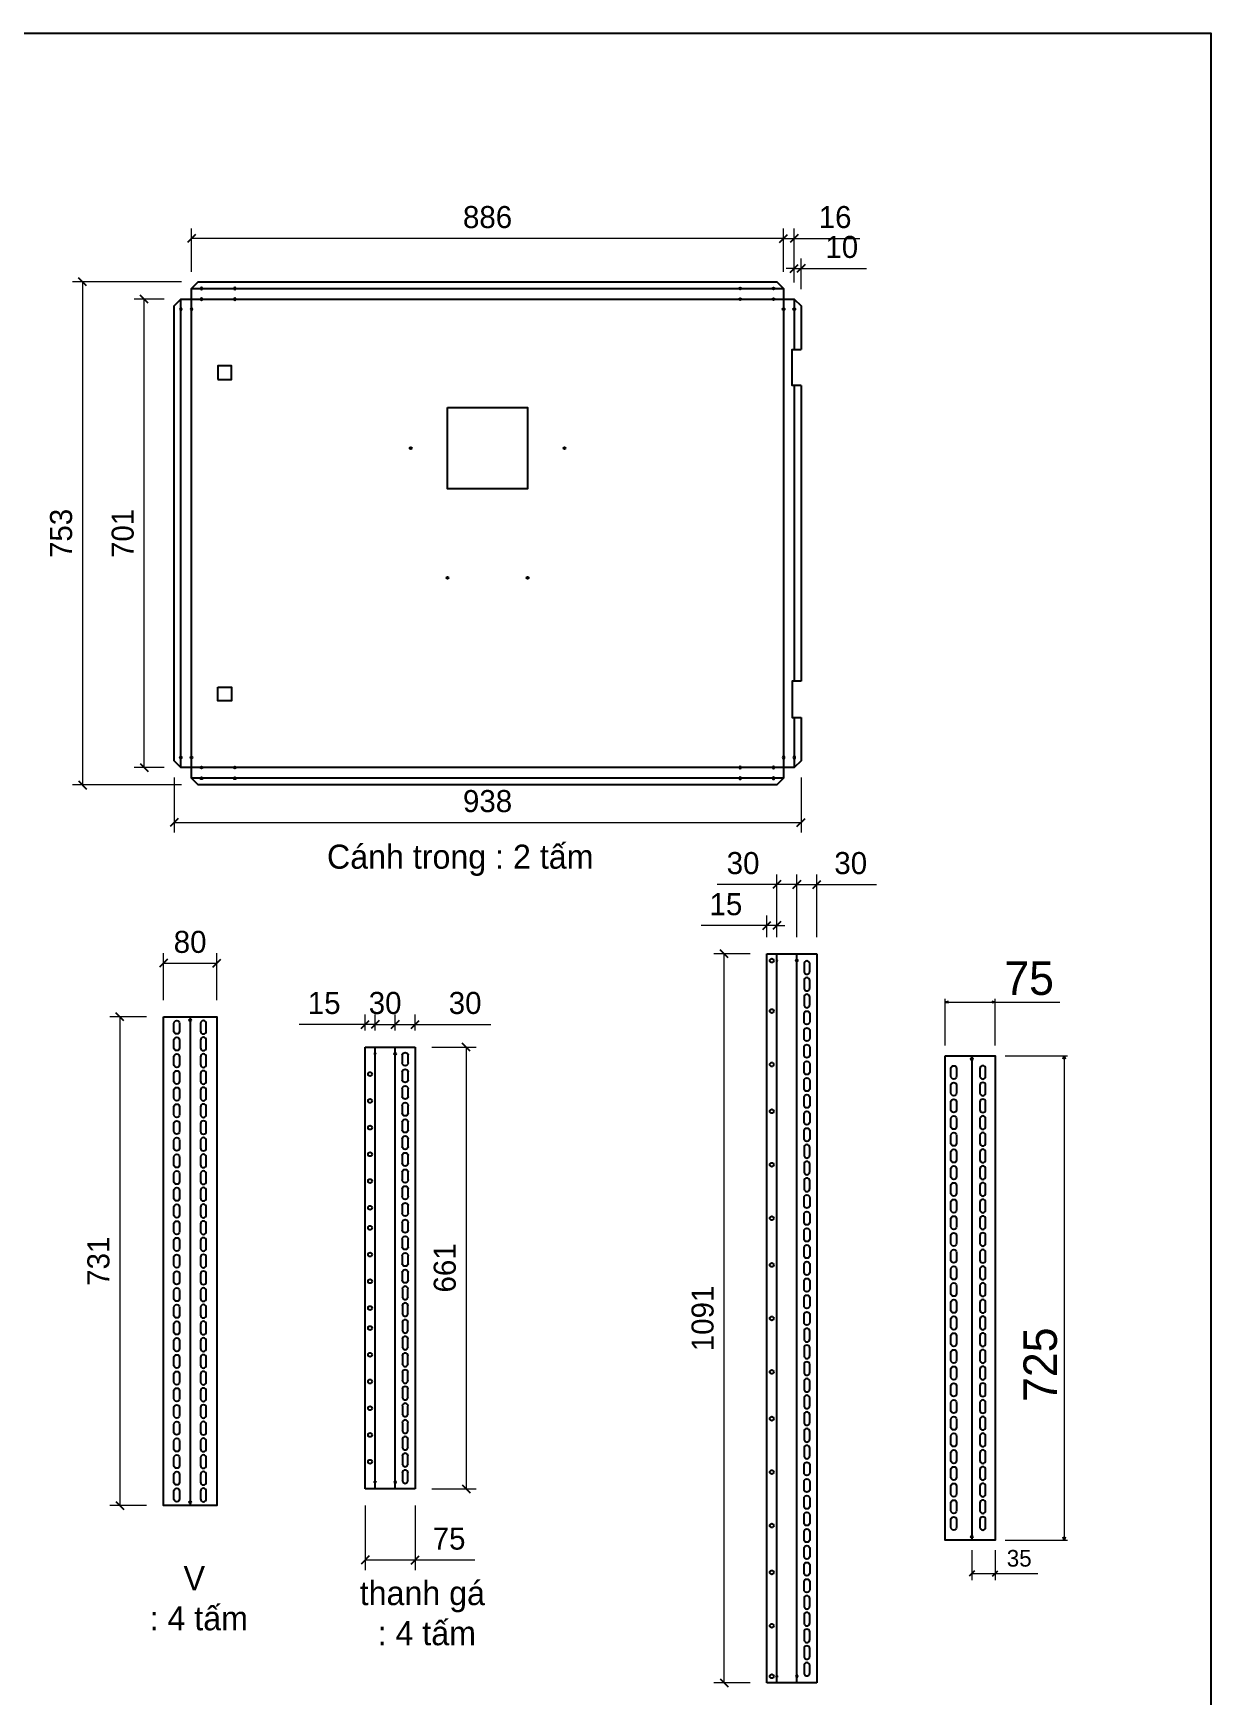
# Model space of a CAD drawing. Header units: millimetres. Extents: x 0 to 6415, y 0 to 4536.
# Drawn here: x 4653 to 6415, y 2048 to 4536 of the extents above; entities that cross this region are included whole.
import ezdxf
from ezdxf.enums import TextEntityAlignment as Align

# ---------------------------------------------------------------- set-up
doc = ezdxf.new("R2010")
doc.units = ezdxf.units.MM
doc.layers.add('CNC', color=7, linetype='Continuous')
doc.layers.add('DIM', color=253, linetype='Continuous')
doc.styles.add('Tahoma (Input Text)', font='tahoma.ttf')
doc.dimstyles.new('CNC', dxfattribs={"dimtxt": 50, "dimasz": 5, "dimexe": 5, "dimexo": 15, "dimgap": 10, "dimtad": 1, "dimdec": 0, "dimtxsty": 'Standard', "dimblk": 'OPEN30', "dimcen": 10, "dimclrd": 5, "dimclre": 5, "dimclrt": 3, "dimazin": 3, "dimtfac": 1, "dimtdec": 0, "dimtmove": 0, "dimatfit": 3, "dimldrblk": 'ARCHTICK', "dimlwd": 9, "dimlwe": 9})
doc.dimstyles.new('Dim-25', dxfattribs={"dimtxt": 25, "dimasz": 8, "dimexe": 10, "dimexo": 15, "dimgap": 10, "dimtad": 1, "dimdec": 0, "dimtxsty": 'Standard', "dimblk": 'OBLIQUE', "dimcen": 10, "dimclrd": 5, "dimclre": 5, "dimclrt": 3, "dimazin": 3, "dimtfac": 1, "dimtdec": 0, "dimtmove": 0, "dimatfit": 3, "dimldrblk": 'OBLIQUE', "dimlwd": 9, "dimlwe": 9})
doc.dimstyles.new('Dim-33', dxfattribs={"dimtxt": 33, "dimasz": 12, "dimexe": 15, "dimexo": 25, "dimgap": 15, "dimtad": 1, "dimdec": 0, "dimtxsty": 'Standard', "dimblk": 'OBLIQUE', "dimcen": 10, "dimclrd": 5, "dimclre": 5, "dimclrt": 3, "dimazin": 3, "dimtfac": 1, "dimtdec": 0, "dimtmove": 0, "dimatfit": 3, "dimldrblk": 'OPEN30', "dimlwd": 9, "dimlwe": 9})

# ---------------------------------------------------------------- blocks, each defined once
blk = doc.blocks.new('f3daunguoc')
at = {"layer": 'CNC', "color": 2, "lineweight": -3}
blk.add_circle((0, 0), 1.5, dxfattribs=at)
blk = doc.blocks.new('*D36')
at = {"color": 0, "linetype": 'ByBlock', "lineweight": -2}
for p, q in [((5786.1, 4178.1), (5798.1, 4190.1)), ((5808.1, 4190.1), (5796.1, 4178.1))]:
    blk.add_line(p, q, dxfattribs=at)
at = {"layer": 'Defpoints', "color": 0, "transparency": 16777216}
for p in [(5802.1, 4184.1), (5792.1, 4138), (5802.1, 4128)]:
    blk.add_point(p, dxfattribs=at)
at = {"layer": 'DIM', "color": 5, "lineweight": 9, "transparency": 16777216}
for p, q in [((5792.1, 4184.1), (5780.1, 4184.1)), ((5792.1, 4163), (5792.1, 4199.1)), ((5792.1, 4184.1), (5802.1, 4184.1)), ((5802.1, 4153), (5802.1, 4199.1)), ((5802.1, 4184.1), (5900.1, 4184.1))]:
    blk.add_line(p, q, dxfattribs=at)
at = {"layer": 'DIM', "color": 3, "transparency": 16777216, "insert": (5863.1, 4216), "char_height": 33, "attachment_point": 5}
blk.add_mtext('10', dxfattribs=at)
blk = doc.blocks.new('_Oblique')
at = {"color": 0, "linetype": 'ByBlock', "lineweight": -2}
blk.add_line((-0.5, -0.5), (0.5, 0.5), dxfattribs=at)
blk = doc.blocks.new('_Open30')
at = {"color": 0, "linetype": 'ByBlock', "lineweight": -2}
for p, q in [((-1, 0.27), (0, 0)), ((0, 0), (-1, -0.27)), ((0, 0), (-1, 0))]:
    blk.add_line(p, q, dxfattribs=at)
blk = doc.blocks.new('*D37')
at = {"color": 0, "linetype": 'ByBlock', "lineweight": -2}
for p, q in [((5770.1, 4222.9), (5782.1, 4234.9)), ((5798.1, 4234.9), (5786.1, 4222.9))]:
    blk.add_line(p, q, dxfattribs=at)
at = {"layer": 'Defpoints', "color": 0, "transparency": 16777216}
for p in [(5792.1, 4228.9), (5776.1, 4154), (5792.1, 4138)]:
    blk.add_point(p, dxfattribs=at)
at = {"layer": 'DIM', "color": 5, "lineweight": 9, "transparency": 16777216}
for p, q in [((5776.1, 4179), (5776.1, 4243.9)), ((5792.1, 4163), (5792.1, 4243.9)), ((5776.1, 4228.9), (5764.1, 4228.9)), ((5776.1, 4228.9), (5792.1, 4228.9)), ((5792.1, 4228.9), (5890.2, 4228.9))]:
    blk.add_line(p, q, dxfattribs=at)
at = {"layer": 'DIM', "color": 3, "transparency": 16777216, "insert": (5853.1, 4260.7), "char_height": 33, "attachment_point": 5}
blk.add_mtext('16', dxfattribs=at)
blk = doc.blocks.new('*D38')
at = {"color": 0, "linetype": 'ByBlock', "lineweight": -2}
for p, q in [((4896.1, 4234.9), (4884.1, 4222.9)), ((5770.1, 4222.9), (5782.1, 4234.9))]:
    blk.add_line(p, q, dxfattribs=at)
at = {"layer": 'Defpoints', "color": 0, "transparency": 16777216}
for p in [(4890.1, 4228.9), (4890.1, 4154), (5776.1, 4154)]:
    blk.add_point(p, dxfattribs=at)
at = {"layer": 'DIM', "color": 5, "lineweight": 9, "transparency": 16777216}
for p, q in [((4890.1, 4179), (4890.1, 4243.9)), ((5776.1, 4179), (5776.1, 4243.9)), ((5776.1, 4228.9), (4890.1, 4228.9))]:
    blk.add_line(p, q, dxfattribs=at)
at = {"layer": 'DIM', "color": 3, "transparency": 16777216, "insert": (5333.1, 4260.7), "char_height": 33, "attachment_point": 5}
blk.add_mtext('886', dxfattribs=at)
blk = doc.blocks.new('*D39')
at = {"color": 0, "linetype": 'ByBlock', "lineweight": -2}
for p, q in [((4733, 4158), (4721, 4170)), ((4721, 3417), (4733, 3405))]:
    blk.add_line(p, q, dxfattribs=at)
at = {"layer": 'Defpoints', "color": 0, "transparency": 16777216}
for p in [(4900.1, 4164), (4727, 3411), (4900.1, 3411)]:
    blk.add_point(p, dxfattribs=at)
at = {"layer": 'DIM', "color": 5, "lineweight": 9, "transparency": 16777216}
for p, q in [((4875.1, 4164), (4712, 4164)), ((4727, 4164), (4727, 3411)), ((4875.1, 3411), (4712, 3411))]:
    blk.add_line(p, q, dxfattribs=at)
at = {"layer": 'DIM', "color": 3, "transparency": 16777216, "insert": (4695.1, 3787.5), "char_height": 33, "attachment_point": 5, "rotation": 90}
blk.add_mtext('753', dxfattribs=at)
blk = doc.blocks.new('*D40')
at = {"color": 0, "linetype": 'ByBlock', "lineweight": -2}
for p, q in [((4825.1, 4132), (4813.1, 4144)), ((4813.1, 3443), (4825.1, 3431))]:
    blk.add_line(p, q, dxfattribs=at)
at = {"layer": 'Defpoints', "color": 0, "transparency": 16777216}
for p in [(4819.1, 4138), (4874.1, 4138), (4874.1, 3437)]:
    blk.add_point(p, dxfattribs=at)
at = {"layer": 'DIM', "color": 5, "lineweight": 9, "transparency": 16777216}
for p, q in [((4849.1, 4138), (4804.1, 4138)), ((4819.1, 3437), (4819.1, 4138)), ((4849.1, 3437), (4804.1, 3437))]:
    blk.add_line(p, q, dxfattribs=at)
at = {"layer": 'DIM', "color": 3, "transparency": 16777216, "insert": (4787.3, 3787.5), "char_height": 33, "attachment_point": 5, "rotation": 90}
blk.add_mtext('701', dxfattribs=at)
blk = doc.blocks.new('*D41')
at = {"color": 0, "linetype": 'ByBlock', "lineweight": -2}
for p, q in [((4870.1, 3360.8), (4858.1, 3348.8)), ((5796.1, 3348.8), (5808.1, 3360.8))]:
    blk.add_line(p, q, dxfattribs=at)
at = {"layer": 'Defpoints', "color": 0, "transparency": 16777216}
for p in [(4864.1, 3447), (5802.1, 3447), (5802.1, 3354.8)]:
    blk.add_point(p, dxfattribs=at)
at = {"layer": 'DIM', "color": 5, "lineweight": 9, "transparency": 16777216}
for p, q in [((4864.1, 3422), (4864.1, 3339.8)), ((5802.1, 3422), (5802.1, 3339.8)), ((4864.1, 3354.8), (5802.1, 3354.8))]:
    blk.add_line(p, q, dxfattribs=at)
at = {"layer": 'DIM', "color": 3, "transparency": 16777216, "insert": (5333.1, 3386.7), "char_height": 33, "attachment_point": 5}
blk.add_mtext('938', dxfattribs=at)
blk = doc.blocks.new('*D61')
at = {"color": 0, "linetype": 'ByBlock', "lineweight": -2}
for p, q in [((4854, 3150.2), (4842, 3138.2)), ((4922, 3138.2), (4934, 3150.2))]:
    blk.add_line(p, q, dxfattribs=at)
at = {"layer": 'Defpoints', "color": 0, "ltscale": 3, "transparency": 16777216}
for p in [(4928, 3144.2), (4848, 3063.9), (4928, 3063.9)]:
    blk.add_point(p, dxfattribs=at)
at = {"layer": 'DIM', "color": 5, "lineweight": 9, "ltscale": 3, "transparency": 16777216}
for p, q in [((4848, 3088.9), (4848, 3159.2)), ((4848, 3144.2), (4928, 3144.2)), ((4928, 3088.9), (4928, 3159.2))]:
    blk.add_line(p, q, dxfattribs=at)
at = {"layer": 'DIM', "color": 3, "ltscale": 3, "transparency": 16777216, "insert": (4888, 3176), "char_height": 33, "attachment_point": 5}
blk.add_mtext('80', dxfattribs=at)
blk = doc.blocks.new('*D62')
at = {"color": 0, "linetype": 'ByBlock', "lineweight": -2}
for p, q in [((4788.8, 3057.9), (4776.8, 3069.9)), ((4776.8, 2338.7), (4788.8, 2326.7))]:
    blk.add_line(p, q, dxfattribs=at)
at = {"layer": 'Defpoints', "color": 0, "ltscale": 3, "transparency": 16777216}
for p in [(4848, 3063.9), (4782.8, 2332.7), (4848, 2332.7)]:
    blk.add_point(p, dxfattribs=at)
at = {"layer": 'DIM', "color": 5, "lineweight": 9, "ltscale": 3, "transparency": 16777216}
for p, q in [((4823, 3063.9), (4767.8, 3063.9)), ((4782.8, 3063.9), (4782.8, 2332.7)), ((4823, 2332.7), (4767.8, 2332.7))]:
    blk.add_line(p, q, dxfattribs=at)
at = {"layer": 'DIM', "color": 3, "ltscale": 3, "transparency": 16777216, "insert": (4751, 2698.3), "char_height": 33, "attachment_point": 5, "rotation": 90}
blk.add_mtext('731', dxfattribs=at)
blk = doc.blocks.new('*D63')
at = {"color": 0, "linetype": 'ByBlock', "lineweight": -2}
for p, q in [((5307, 3012.8), (5295, 3024.8)), ((5295, 2363.8), (5307, 2351.8))]:
    blk.add_line(p, q, dxfattribs=at)
at = {"layer": 'Defpoints', "color": 0, "transparency": 16777216}
for p in [(5224.8, 3018.8), (5224.8, 2357.8), (5301, 2357.8)]:
    blk.add_point(p, dxfattribs=at)
at = {"layer": 'DIM', "color": 5, "lineweight": 9, "transparency": 16777216}
for p, q in [((5249.8, 3018.8), (5316, 3018.8)), ((5301, 3018.8), (5301, 2357.8)), ((5249.8, 2357.8), (5316, 2357.8))]:
    blk.add_line(p, q, dxfattribs=at)
at = {"layer": 'DIM', "color": 3, "transparency": 16777216, "insert": (5269.2, 2688.3), "char_height": 33, "attachment_point": 5, "rotation": 90}
blk.add_mtext('661', dxfattribs=at)
blk = doc.blocks.new('*D64')
at = {"color": 0, "linetype": 'ByBlock', "lineweight": -2}
for p, q in [((5155.8, 2257.2), (5143.8, 2245.2)), ((5218.8, 2245.2), (5230.8, 2257.2))]:
    blk.add_line(p, q, dxfattribs=at)
at = {"layer": 'Defpoints', "color": 0, "transparency": 16777216}
for p in [(5149.8, 2357.8), (5224.8, 2357.8), (5224.8, 2251.2)]:
    blk.add_point(p, dxfattribs=at)
at = {"layer": 'DIM', "color": 5, "lineweight": 9, "transparency": 16777216}
for p, q in [((5149.8, 2332.8), (5149.8, 2236.2)), ((5224.8, 2332.8), (5224.8, 2236.2)), ((5149.8, 2251.2), (5224.8, 2251.2)), ((5224.8, 2251.2), (5314.1, 2251.2))]:
    blk.add_line(p, q, dxfattribs=at)
at = {"layer": 'DIM', "color": 3, "transparency": 16777216, "insert": (5275.5, 2283), "char_height": 33, "attachment_point": 5}
blk.add_mtext('75', dxfattribs=at)
blk = doc.blocks.new('*D65')
at = {"color": 0, "linetype": 'ByBlock', "lineweight": -2}
for p, q in [((5170.8, 3058.7), (5158.8, 3046.7)), ((5188.8, 3046.7), (5200.8, 3058.7))]:
    blk.add_line(p, q, dxfattribs=at)
at = {"layer": 'Defpoints', "color": 0, "transparency": 16777216}
for p in [(5194.8, 3052.7), (5164.8, 3018.8), (5194.8, 3018.8)]:
    blk.add_point(p, dxfattribs=at)
at = {"layer": 'DIM', "color": 5, "lineweight": 9, "transparency": 16777216}
for p, q in [((5164.8, 3043.8), (5164.8, 3067.7)), ((5194.8, 3043.8), (5194.8, 3067.7)), ((5164.8, 3052.7), (5194.8, 3052.7))]:
    blk.add_line(p, q, dxfattribs=at)
at = {"layer": 'DIM', "color": 3, "transparency": 16777216, "insert": (5179.8, 3084.6), "char_height": 33, "attachment_point": 5}
blk.add_mtext('30', dxfattribs=at)
blk = doc.blocks.new('*D66')
at = {"color": 0, "linetype": 'ByBlock', "lineweight": -2}
for p, q in [((5200.8, 3058.7), (5188.8, 3046.7)), ((5218.8, 3046.7), (5230.8, 3058.7))]:
    blk.add_line(p, q, dxfattribs=at)
at = {"layer": 'Defpoints', "color": 0, "transparency": 16777216}
for p in [(5224.8, 3052.7), (5194.8, 3018.8), (5224.8, 3018.8)]:
    blk.add_point(p, dxfattribs=at)
at = {"layer": 'DIM', "color": 5, "lineweight": 9, "transparency": 16777216}
for p, q in [((5194.8, 3043.8), (5194.8, 3067.7)), ((5224.8, 3043.8), (5224.8, 3067.7)), ((5194.8, 3052.7), (5224.8, 3052.7)), ((5224.8, 3052.7), (5338.1, 3052.7))]:
    blk.add_line(p, q, dxfattribs=at)
at = {"layer": 'DIM', "color": 3, "transparency": 16777216, "insert": (5299.5, 3084.6), "char_height": 33, "attachment_point": 5}
blk.add_mtext('30', dxfattribs=at)
blk = doc.blocks.new('*D67')
at = {"color": 0, "linetype": 'ByBlock', "lineweight": -2}
for p, q in [((5143.8, 3046.7), (5155.8, 3058.7)), ((5170.8, 3058.7), (5158.8, 3046.7))]:
    blk.add_line(p, q, dxfattribs=at)
at = {"layer": 'Defpoints', "color": 0, "transparency": 16777216}
for p in [(5149.8, 3052.7), (5149.8, 3018.8), (5164.8, 3018.8)]:
    blk.add_point(p, dxfattribs=at)
at = {"layer": 'DIM', "color": 5, "lineweight": 9, "transparency": 16777216}
for p, q in [((5149.8, 3043.8), (5149.8, 3067.7)), ((5164.8, 3043.8), (5164.8, 3067.7)), ((5149.8, 3052.7), (5051.4, 3052.7)), ((5164.8, 3052.7), (5149.8, 3052.7)), ((5164.8, 3052.7), (5176.8, 3052.7))]:
    blk.add_line(p, q, dxfattribs=at)
at = {"layer": 'DIM', "color": 3, "transparency": 16777216, "insert": (5088.6, 3084.6), "char_height": 33, "attachment_point": 5}
blk.add_mtext('15', dxfattribs=at)
blk = doc.blocks.new('f2dauxuoi')
at = {"layer": 'CNC', "color": 2, "lineweight": -3}
blk.add_circle((0, 0), 1, dxfattribs=at)
blk = doc.blocks.new('ovan8.5x20')
at = {"layer": 'CNC', "color": 2, "lineweight": -3}
for p, q in [((5.7, 4.2), (-5.8, 4.2)), ((-5.8, -4.2), (5.7, -4.2))]:
    blk.add_line(p, q, dxfattribs=at)
for centre, start, end in [((-5.8, 0), 90, 270), ((5.7, 0), 270, 90)]:
    blk.add_arc(centre, 4.25, start, end, dxfattribs=at)
blk = doc.blocks.new('khungtenAsean2')
at = {"color": 7}
blk.add_lwpolyline([(0, 0), (2970, 0), (2970, -2100), (0, -2100)], close=True, dxfattribs=at)
at = {"color": 1, "style": 'Tahoma (Input Text)', "flags": 8}
for tag, p in [('#01', (137.1, -2021.3)), ('#03', (506.6, -2019.3)), ('#05', (1106.6, -2021.3)), ('#07', (1834.7, -2021.3)), ('#09', (2146.7, -2021.3)), ('#02', (98.5, -2081.3)), ('#04', (486.1, -2081.3)), ('#06', (1065.3, -2081.3)), ('#08', (1817.4, -2081.3)), ('#10', (2146.7, -2081.3))]:
    blk.add_attdef(tag, p, '', height=25, dxfattribs=at)
blk.add_attdef('#11', text='', height=25, dxfattribs=at).set_placement((2915, -2067.3), align=Align.CENTER)
blk = doc.blocks.new('*D74')
at = {"color": 0, "linetype": 'ByBlock', "lineweight": -2}
for p, q in [((5801.9, 3268), (5789.9, 3256)), ((5819.9, 3256), (5831.9, 3268))]:
    blk.add_line(p, q, dxfattribs=at)
at = {"layer": 'Defpoints', "color": 0, "ltscale": 3, "transparency": 16777216}
for p in [(5825.9, 3262), (5795.9, 3158.2), (5825.9, 3158.2)]:
    blk.add_point(p, dxfattribs=at)
at = {"layer": 'DIM', "color": 5, "lineweight": 9, "ltscale": 3, "transparency": 16777216}
for p, q in [((5795.9, 3183.2), (5795.9, 3277)), ((5795.9, 3262), (5825.9, 3262)), ((5825.9, 3183.2), (5825.9, 3277)), ((5825.9, 3262), (5915.1, 3262))]:
    blk.add_line(p, q, dxfattribs=at)
at = {"layer": 'DIM', "color": 3, "ltscale": 3, "transparency": 16777216, "insert": (5876.5, 3293.9), "char_height": 33, "attachment_point": 5}
blk.add_mtext('30', dxfattribs=at)
blk = doc.blocks.new('*D75')
at = {"color": 0, "linetype": 'ByBlock', "lineweight": -2}
for p, q in [((5771.9, 3268), (5759.9, 3256)), ((5789.9, 3256), (5801.9, 3268))]:
    blk.add_line(p, q, dxfattribs=at)
at = {"layer": 'Defpoints', "color": 0, "ltscale": 3, "transparency": 16777216}
for p in [(5765.9, 3262), (5765.9, 3158.2), (5795.9, 3158.2)]:
    blk.add_point(p, dxfattribs=at)
at = {"layer": 'DIM', "color": 5, "lineweight": 9, "ltscale": 3, "transparency": 16777216}
for p, q in [((5765.9, 3262), (5676.8, 3262)), ((5765.9, 3183.2), (5765.9, 3277)), ((5795.9, 3262), (5765.9, 3262)), ((5795.9, 3183.2), (5795.9, 3277))]:
    blk.add_line(p, q, dxfattribs=at)
at = {"layer": 'DIM', "color": 3, "ltscale": 3, "transparency": 16777216, "insert": (5715.4, 3293.9), "char_height": 33, "attachment_point": 5}
blk.add_mtext('30', dxfattribs=at)
blk = doc.blocks.new('*D76')
at = {"color": 0, "linetype": 'ByBlock', "lineweight": -2}
for p, q in [((5692.9, 3152.2), (5680.9, 3164.2)), ((5680.9, 2073.2), (5692.9, 2061.2))]:
    blk.add_line(p, q, dxfattribs=at)
at = {"layer": 'Defpoints', "color": 0, "ltscale": 3, "transparency": 16777216}
for p in [(5686.9, 3158.2), (5750.9, 3158.2), (5750.9, 2067.2)]:
    blk.add_point(p, dxfattribs=at)
at = {"layer": 'DIM', "color": 5, "lineweight": 9, "ltscale": 3, "transparency": 16777216}
for p, q in [((5725.9, 3158.2), (5671.9, 3158.2)), ((5686.9, 2067.2), (5686.9, 3158.2)), ((5725.9, 2067.2), (5671.9, 2067.2))]:
    blk.add_line(p, q, dxfattribs=at)
at = {"layer": 'DIM', "color": 3, "ltscale": 3, "transparency": 16777216, "insert": (5655, 2612.7), "char_height": 33, "attachment_point": 5, "rotation": 90}
blk.add_mtext('1091', dxfattribs=at)
blk = doc.blocks.new('*D77')
at = {"color": 0, "linetype": 'ByBlock', "lineweight": -2}
for p, q in [((5744.9, 3194.6), (5756.9, 3206.6)), ((5771.9, 3206.6), (5759.9, 3194.6))]:
    blk.add_line(p, q, dxfattribs=at)
at = {"layer": 'Defpoints', "color": 0, "ltscale": 3, "transparency": 16777216}
for p in [(5750.9, 3200.6), (5750.9, 3158.2), (5765.9, 3158.2)]:
    blk.add_point(p, dxfattribs=at)
at = {"layer": 'DIM', "color": 5, "lineweight": 9, "ltscale": 3, "transparency": 16777216}
for p, q in [((5750.9, 3183.2), (5750.9, 3215.6)), ((5765.9, 3183.2), (5765.9, 3215.6)), ((5750.9, 3200.6), (5652.5, 3200.6)), ((5765.9, 3200.6), (5750.9, 3200.6)), ((5765.9, 3200.6), (5777.9, 3200.6))]:
    blk.add_line(p, q, dxfattribs=at)
at = {"layer": 'DIM', "color": 3, "ltscale": 3, "transparency": 16777216, "insert": (5689.7, 3232.4), "char_height": 33, "attachment_point": 5}
blk.add_mtext('15', dxfattribs=at)
blk = doc.blocks.new('*D78')
at = {"color": 0, "linetype": 'ByBlock', "lineweight": -2}
for p, q in [((6194.5, 3000.9), (6195.8, 3005.9)), ((6195.8, 3005.9), (6197.2, 3000.9)), ((6195.8, 3005.9), (6195.8, 3000.9)), ((6195.8, 2280.9), (6194.5, 2285.9)), ((6197.2, 2285.9), (6195.8, 2280.9)), ((6195.8, 2280.9), (6195.8, 2285.9))]:
    blk.add_line(p, q, dxfattribs=at)
at = {"layer": 'Defpoints', "color": 0, "ltscale": 0.5, "transparency": 16777216}
for p in [(6092.6, 3005.9), (6092.6, 2280.9), (6195.8, 2280.9)]:
    blk.add_point(p, dxfattribs=at)
at = {"layer": 'DIM', "color": 5, "lineweight": 9, "ltscale": 0.5, "transparency": 16777216}
for p, q in [((6107.6, 3005.9), (6200.8, 3005.9)), ((6195.8, 3000.9), (6195.8, 2285.9)), ((6107.6, 2280.9), (6200.8, 2280.9))]:
    blk.add_line(p, q, dxfattribs=at)
at = {"layer": 'DIM', "color": 3, "ltscale": 0.5, "transparency": 16777216, "insert": (6160.3, 2543.4), "char_height": 50, "attachment_point": 5, "rotation": 90}
blk.add_mtext('725', dxfattribs=at)
blk = doc.blocks.new('_ArchTick')
at = {"color": 0, "const_width": 0.15}
blk.add_lwpolyline([(-0.5, -0.5), (0.5, 0.5)], dxfattribs=at)
blk = doc.blocks.new('*D79')
at = {"color": 0, "linetype": 'ByBlock', "lineweight": -2}
for p, q in [((6017.6, 3086.1), (6022.6, 3087.5)), ((6022.6, 3084.8), (6017.6, 3086.1)), ((6017.6, 3086.1), (6022.6, 3086.1)), ((6087.6, 3087.5), (6092.6, 3086.1)), ((6092.6, 3086.1), (6087.6, 3084.8)), ((6092.6, 3086.1), (6087.6, 3086.1))]:
    blk.add_line(p, q, dxfattribs=at)
at = {"layer": 'Defpoints', "color": 0, "ltscale": 0.5, "transparency": 16777216}
for p in [(6092.6, 3086.1), (6017.6, 3005.9), (6092.6, 3005.9)]:
    blk.add_point(p, dxfattribs=at)
at = {"layer": 'DIM', "color": 5, "lineweight": 9, "ltscale": 0.5, "transparency": 16777216}
for p, q in [((6017.6, 3020.9), (6017.6, 3091.1)), ((6022.6, 3086.1), (6087.6, 3086.1)), ((6092.6, 3020.9), (6092.6, 3091.1)), ((6092.6, 3086.1), (6189.2, 3086.1))]:
    blk.add_line(p, q, dxfattribs=at)
at = {"layer": 'DIM', "color": 3, "ltscale": 0.5, "transparency": 16777216, "insert": (6143.4, 3121.5), "char_height": 50, "attachment_point": 5}
blk.add_mtext('75', dxfattribs=at)
blk = doc.blocks.new('*D80')
at = {"color": 0, "linetype": 'ByBlock', "lineweight": -2}
for p, q in [((6061.6, 2234.9), (6053.6, 2226.9)), ((6088.6, 2226.9), (6096.6, 2234.9))]:
    blk.add_line(p, q, dxfattribs=at)
at = {"layer": 'Defpoints', "color": 0, "ltscale": 3, "transparency": 16777216}
for p in [(6057.6, 2280.9), (6092.6, 2280.9), (6092.6, 2230.9)]:
    blk.add_point(p, dxfattribs=at)
at = {"layer": 'DIM', "color": 5, "lineweight": 9, "ltscale": 3, "transparency": 16777216}
for p, q in [((6057.6, 2265.9), (6057.6, 2220.9)), ((6092.6, 2265.9), (6092.6, 2220.9)), ((6057.6, 2230.9), (6092.6, 2230.9)), ((6092.6, 2230.9), (6156.5, 2230.9))]:
    blk.add_line(p, q, dxfattribs=at)
at = {"layer": 'DIM', "color": 3, "ltscale": 3, "transparency": 16777216, "insert": (6128.6, 2253.6), "char_height": 25, "attachment_point": 5}
blk.add_mtext('35', dxfattribs=at)

msp = doc.modelspace()

# ---------------------------------------------------------------- linework, layer by layer
at = {"color": 7}
for p, q in [((5750.9, 3158.2), (5825.9, 3158.2)), ((5750.9, 2067.2), (5750.9, 3158.2)), ((5765.9, 2067.2), (5765.9, 3158.2)), ((5795.9, 2067.2), (5795.9, 3158.2)), ((5825.9, 3158.2), (5825.9, 2067.2)), ((4888, 3063.9), (4888, 2332.7)), ((5149.8, 3018.8), (5224.8, 3018.8)), ((5149.8, 2357.8), (5149.8, 3018.8)), ((5164.8, 2357.8), (5164.8, 3018.8)), ((5194.8, 2357.8), (5194.8, 3018.8)), ((5224.8, 3018.8), (5224.8, 2357.8)), ((6057.6, 3005.9), (6057.6, 2280.9)), ((5224.8, 2357.8), (5149.8, 2357.8)), ((5825.9, 2067.2), (5750.9, 2067.2))]:
    msp.add_line(p, q, dxfattribs=at)
for points in [[(5802.1, 3512.2), (5802.1, 3447), (5792.1, 3437), (5776.1, 3437), (5776.1, 3421), (5766.1, 3411), (4900.1, 3411), (4890.1, 3421), (4890.1, 3437), (4874.1, 3437), (4864.1, 3447), (4864.1, 4128), (4874.1, 4138), (4890.1, 4138), (4890.1, 4154), (4900.1, 4164), (5766.1, 4164), (5776.1, 4154), (5776.1, 4138), (5792.1, 4138), (5802.1, 4128), (5802.1, 4062.7)], [(4874.1, 3437), (4874.1, 4138)], [(4890.1, 4154), (5776.1, 4154)], [(5792.1, 4138), (5792.1, 4062.7)], [(5792.1, 4008.7), (5792.1, 3566.2)], [(5802.1, 4008.7), (5802.1, 3566.2)], [(5792.1, 3512.2), (5792.1, 3437)], [(5776.1, 3421), (4890.1, 3421)]]:
    msp.add_lwpolyline(points, dxfattribs=at)
for points in [[(4890.1, 4138), (5776.1, 4138), (5776.1, 3437), (4890.1, 3437)], [(4848, 3063.9), (4928, 3063.9), (4928, 2332.7), (4848, 2332.7)], [(6017.6, 3005.9), (6092.6, 3005.9), (6092.6, 2280.9), (6017.6, 2280.9)]]:
    msp.add_lwpolyline(points, close=True, dxfattribs=at)
at = {"color": 2}
for points in [[(5802.1, 4008.7), (5789.1, 4008.7), (5789.1, 4062.7), (5802.1, 4062.7)], [(5802.1, 3566.2), (5789.1, 3566.2), (5789.1, 3512.2), (5802.1, 3512.2)]]:
    msp.add_lwpolyline(points, dxfattribs=at)
at = {"color": 2, "ltscale": 3}
for points in [[(4929.3, 4017.7), (4949.8, 4017.7), (4949.8, 4038.2), (4929.3, 4038.2)], [(5273.1, 3976), (5393.1, 3976), (5393.1, 3854), (5273.1, 3854)], [(4929.3, 3557.2), (4949.8, 3557.2), (4949.8, 3536.7), (4929.3, 3536.7)]]:
    msp.add_lwpolyline(points, close=True, dxfattribs=at)
at = {"color": 2, "ltscale": 0.5}
for points in [[(4872.2, 3054.2), (4872.2, 3042.7, -1), (4863.7, 3042.7), (4863.7, 3054.2, -1)], [(4903.7, 3054.2), (4903.7, 3042.7, 1), (4912.2, 3042.7), (4912.2, 3054.2, 1)], [(4872.2, 3029.2), (4872.2, 3017.7, -1), (4863.7, 3017.7), (4863.7, 3029.2, -1)], [(4903.7, 3029.2), (4903.7, 3017.7, 1), (4912.2, 3017.7), (4912.2, 3029.2, 1)], [(4872.2, 3004.2), (4872.2, 2992.7, -1), (4863.7, 2992.7), (4863.7, 3004.2, -1)], [(4903.7, 3004.2), (4903.7, 2992.7, 1), (4912.2, 2992.7), (4912.2, 3004.2, 1)], [(6034.8, 2986.6), (6034.8, 2975.1, -1), (6026.3, 2975.1), (6026.3, 2986.6, -1)], [(6069.9, 2986.6), (6069.9, 2975.1, 1), (6078.4, 2975.1), (6078.4, 2986.6, 1)], [(4872.2, 2979.2), (4872.2, 2967.7, -1), (4863.7, 2967.7), (4863.7, 2979.2, -1)], [(4903.7, 2979.2), (4903.7, 2967.7, 1), (4912.2, 2967.7), (4912.2, 2979.2, 1)], [(6034.8, 2961.6), (6034.8, 2950.1, -1), (6026.3, 2950.1), (6026.3, 2961.6, -1)], [(6069.9, 2961.6), (6069.9, 2950.1, 1), (6078.4, 2950.1), (6078.4, 2961.6, 1)], [(4872.2, 2954.2), (4872.2, 2942.7, -1), (4863.7, 2942.7), (4863.7, 2954.2, -1)], [(4903.7, 2954.2), (4903.7, 2942.7, 1), (4912.2, 2942.7), (4912.2, 2954.2, 1)], [(6034.8, 2936.6), (6034.8, 2925.1, -1), (6026.3, 2925.1), (6026.3, 2936.6, -1)], [(6069.9, 2936.6), (6069.9, 2925.1, 1), (6078.4, 2925.1), (6078.4, 2936.6, 1)], [(4872.2, 2929.2), (4872.2, 2917.7, -1), (4863.7, 2917.7), (4863.7, 2929.2, -1)], [(4903.7, 2929.2), (4903.7, 2917.7, 1), (4912.2, 2917.7), (4912.2, 2929.2, 1)], [(6034.8, 2911.6), (6034.8, 2900.1, -1), (6026.3, 2900.1), (6026.3, 2911.6, -1)], [(6069.9, 2911.6), (6069.9, 2900.1, 1), (6078.4, 2900.1), (6078.4, 2911.6, 1)], [(4872.2, 2904.2), (4872.2, 2892.7, -1), (4863.7, 2892.7), (4863.7, 2904.2, -1)], [(4903.7, 2904.2), (4903.7, 2892.7, 1), (4912.2, 2892.7), (4912.2, 2904.2, 1)], [(6034.8, 2886.6), (6034.8, 2875.1, -1), (6026.3, 2875.1), (6026.3, 2886.6, -1)], [(6069.9, 2886.6), (6069.9, 2875.1, 1), (6078.4, 2875.1), (6078.4, 2886.6, 1)], [(4872.2, 2879.2), (4872.2, 2867.7, -1), (4863.7, 2867.7), (4863.7, 2879.2, -1)], [(4903.7, 2879.2), (4903.7, 2867.7, 1), (4912.2, 2867.7), (4912.2, 2879.2, 1)], [(6034.8, 2861.6), (6034.8, 2850.1, -1), (6026.3, 2850.1), (6026.3, 2861.6, -1)], [(6069.9, 2861.6), (6069.9, 2850.1, 1), (6078.4, 2850.1), (6078.4, 2861.6, 1)], [(4872.2, 2854.2), (4872.2, 2842.7, -1), (4863.7, 2842.7), (4863.7, 2854.2, -1)], [(4903.7, 2854.2), (4903.7, 2842.7, 1), (4912.2, 2842.7), (4912.2, 2854.2, 1)], [(6034.8, 2836.6), (6034.8, 2825.1, -1), (6026.3, 2825.1), (6026.3, 2836.6, -1)], [(6069.9, 2836.6), (6069.9, 2825.1, 1), (6078.4, 2825.1), (6078.4, 2836.6, 1)], [(4872.2, 2829.2), (4872.2, 2817.7, -1), (4863.7, 2817.7), (4863.7, 2829.2, -1)], [(4903.7, 2829.2), (4903.7, 2817.7, 1), (4912.2, 2817.7), (4912.2, 2829.2, 1)], [(6034.8, 2811.6), (6034.8, 2800.1, -1), (6026.3, 2800.1), (6026.3, 2811.6, -1)], [(6069.9, 2811.6), (6069.9, 2800.1, 1), (6078.4, 2800.1), (6078.4, 2811.6, 1)], [(4872.2, 2804.2), (4872.2, 2792.7, -1), (4863.7, 2792.7), (4863.7, 2804.2, -1)], [(4903.7, 2804.2), (4903.7, 2792.7, 1), (4912.2, 2792.7), (4912.2, 2804.2, 1)], [(6034.8, 2786.6), (6034.8, 2775.1, -1), (6026.3, 2775.1), (6026.3, 2786.6, -1)], [(6069.9, 2786.6), (6069.9, 2775.1, 1), (6078.4, 2775.1), (6078.4, 2786.6, 1)], [(4872.2, 2779.2), (4872.2, 2767.7, -1), (4863.7, 2767.7), (4863.7, 2779.2, -1)], [(4903.7, 2779.2), (4903.7, 2767.7, 1), (4912.2, 2767.7), (4912.2, 2779.2, 1)], [(6034.8, 2761.6), (6034.8, 2750.1, -1), (6026.3, 2750.1), (6026.3, 2761.6, -1)], [(6069.9, 2761.6), (6069.9, 2750.1, 1), (6078.4, 2750.1), (6078.4, 2761.6, 1)], [(4872.2, 2754.2), (4872.2, 2742.7, -1), (4863.7, 2742.7), (4863.7, 2754.2, -1)], [(4903.7, 2754.2), (4903.7, 2742.7, 1), (4912.2, 2742.7), (4912.2, 2754.2, 1)], [(6034.8, 2736.6), (6034.8, 2725.1, -1), (6026.3, 2725.1), (6026.3, 2736.6, -1)], [(6069.9, 2736.6), (6069.9, 2725.1, 1), (6078.4, 2725.1), (6078.4, 2736.6, 1)], [(4872.2, 2729.2), (4872.2, 2717.7, -1), (4863.7, 2717.7), (4863.7, 2729.2, -1)], [(4903.7, 2729.2), (4903.7, 2717.7, 1), (4912.2, 2717.7), (4912.2, 2729.2, 1)], [(6034.8, 2711.6), (6034.8, 2700.1, -1), (6026.3, 2700.1), (6026.3, 2711.6, -1)], [(6069.9, 2711.6), (6069.9, 2700.1, 1), (6078.4, 2700.1), (6078.4, 2711.6, 1)], [(4872.2, 2704.2), (4872.2, 2692.7, -1), (4863.7, 2692.7), (4863.7, 2704.2, -1)], [(4903.7, 2704.2), (4903.7, 2692.7, 1), (4912.2, 2692.7), (4912.2, 2704.2, 1)], [(6034.8, 2686.6), (6034.8, 2675.1, -1), (6026.3, 2675.1), (6026.3, 2686.6, -1)], [(6069.9, 2686.6), (6069.9, 2675.1, 1), (6078.4, 2675.1), (6078.4, 2686.6, 1)], [(4872.2, 2679.2), (4872.2, 2667.7, -1), (4863.7, 2667.7), (4863.7, 2679.2, -1)], [(4903.7, 2679.2), (4903.7, 2667.7, 1), (4912.2, 2667.7), (4912.2, 2679.2, 1)], [(6034.8, 2661.6), (6034.8, 2650.1, -1), (6026.3, 2650.1), (6026.3, 2661.6, -1)], [(6069.9, 2661.6), (6069.9, 2650.1, 1), (6078.4, 2650.1), (6078.4, 2661.6, 1)], [(4872.2, 2654.2), (4872.2, 2642.7, -1), (4863.7, 2642.7), (4863.7, 2654.2, -1)], [(4903.7, 2654.2), (4903.7, 2642.7, 1), (4912.2, 2642.7), (4912.2, 2654.2, 1)], [(6034.8, 2636.6), (6034.8, 2625.1, -1), (6026.3, 2625.1), (6026.3, 2636.6, -1)], [(6069.9, 2636.6), (6069.9, 2625.1, 1), (6078.4, 2625.1), (6078.4, 2636.6, 1)], [(4872.2, 2629.2), (4872.2, 2617.7, -1), (4863.7, 2617.7), (4863.7, 2629.2, -1)], [(4903.7, 2629.2), (4903.7, 2617.7, 1), (4912.2, 2617.7), (4912.2, 2629.2, 1)], [(6034.8, 2611.6), (6034.8, 2600.1, -1), (6026.3, 2600.1), (6026.3, 2611.6, -1)], [(6069.9, 2611.6), (6069.9, 2600.1, 1), (6078.4, 2600.1), (6078.4, 2611.6, 1)], [(4872.2, 2604.2), (4872.2, 2592.7, -1), (4863.7, 2592.7), (4863.7, 2604.2, -1)], [(4903.7, 2604.2), (4903.7, 2592.7, 1), (4912.2, 2592.7), (4912.2, 2604.2, 1)], [(6034.8, 2586.6), (6034.8, 2575.1, -1), (6026.3, 2575.1), (6026.3, 2586.6, -1)], [(6069.9, 2586.6), (6069.9, 2575.1, 1), (6078.4, 2575.1), (6078.4, 2586.6, 1)], [(4872.2, 2579.2), (4872.2, 2567.7, -1), (4863.7, 2567.7), (4863.7, 2579.2, -1)], [(4903.7, 2579.2), (4903.7, 2567.7, 1), (4912.2, 2567.7), (4912.2, 2579.2, 1)], [(6034.8, 2561.6), (6034.8, 2550.1, -1), (6026.3, 2550.1), (6026.3, 2561.6, -1)], [(6069.9, 2561.6), (6069.9, 2550.1, 1), (6078.4, 2550.1), (6078.4, 2561.6, 1)], [(4872.2, 2554.2), (4872.2, 2542.7, -1), (4863.7, 2542.7), (4863.7, 2554.2, -1)], [(4903.7, 2554.2), (4903.7, 2542.7, 1), (4912.2, 2542.7), (4912.2, 2554.2, 1)], [(6034.8, 2536.6), (6034.8, 2525.1, -1), (6026.3, 2525.1), (6026.3, 2536.6, -1)], [(6069.9, 2536.6), (6069.9, 2525.1, 1), (6078.4, 2525.1), (6078.4, 2536.6, 1)], [(4872.2, 2529.2), (4872.2, 2517.7, -1), (4863.7, 2517.7), (4863.7, 2529.2, -1)], [(4903.7, 2529.2), (4903.7, 2517.7, 1), (4912.2, 2517.7), (4912.2, 2529.2, 1)], [(6034.8, 2511.6), (6034.8, 2500.1, -1), (6026.3, 2500.1), (6026.3, 2511.6, -1)], [(6069.9, 2511.6), (6069.9, 2500.1, 1), (6078.4, 2500.1), (6078.4, 2511.6, 1)], [(4872.2, 2504.2), (4872.2, 2492.7, -1), (4863.7, 2492.7), (4863.7, 2504.2, -1)], [(4903.7, 2504.2), (4903.7, 2492.7, 1), (4912.2, 2492.7), (4912.2, 2504.2, 1)], [(6034.8, 2486.6), (6034.8, 2475.1, -1), (6026.3, 2475.1), (6026.3, 2486.6, -1)], [(6069.9, 2486.6), (6069.9, 2475.1, 1), (6078.4, 2475.1), (6078.4, 2486.6, 1)], [(4872.2, 2479.2), (4872.2, 2467.7, -1), (4863.7, 2467.7), (4863.7, 2479.2, -1)], [(4903.7, 2479.2), (4903.7, 2467.7, 1), (4912.2, 2467.7), (4912.2, 2479.2, 1)], [(6034.8, 2461.6), (6034.8, 2450.1, -1), (6026.3, 2450.1), (6026.3, 2461.6, -1)], [(6069.9, 2461.6), (6069.9, 2450.1, 1), (6078.4, 2450.1), (6078.4, 2461.6, 1)], [(4872.2, 2454.2), (4872.2, 2442.7, -1), (4863.7, 2442.7), (4863.7, 2454.2, -1)], [(4903.7, 2454.2), (4903.7, 2442.7, 1), (4912.2, 2442.7), (4912.2, 2454.2, 1)], [(6034.8, 2436.6), (6034.8, 2425.1, -1), (6026.3, 2425.1), (6026.3, 2436.6, -1)], [(6069.9, 2436.6), (6069.9, 2425.1, 1), (6078.4, 2425.1), (6078.4, 2436.6, 1)], [(4872.2, 2429.2), (4872.2, 2417.7, -1), (4863.7, 2417.7), (4863.7, 2429.2, -1)], [(4903.7, 2429.2), (4903.7, 2417.7, 1), (4912.2, 2417.7), (4912.2, 2429.2, 1)], [(6034.8, 2411.6), (6034.8, 2400.1, -1), (6026.3, 2400.1), (6026.3, 2411.6, -1)], [(6069.9, 2411.6), (6069.9, 2400.1, 1), (6078.4, 2400.1), (6078.4, 2411.6, 1)], [(4872.2, 2404.2), (4872.2, 2392.7, -1), (4863.7, 2392.7), (4863.7, 2404.2, -1)], [(4903.7, 2404.2), (4903.7, 2392.7, 1), (4912.2, 2392.7), (4912.2, 2404.2, 1)], [(6034.8, 2386.6), (6034.8, 2375.1, -1), (6026.3, 2375.1), (6026.3, 2386.6, -1)], [(6069.9, 2386.6), (6069.9, 2375.1, 1), (6078.4, 2375.1), (6078.4, 2386.6, 1)], [(4872.2, 2379.2), (4872.2, 2367.7, -1), (4863.7, 2367.7), (4863.7, 2379.2, -1)], [(4903.7, 2379.2), (4903.7, 2367.7, 1), (4912.2, 2367.7), (4912.2, 2379.2, 1)], [(6034.8, 2361.6), (6034.8, 2350.1, -1), (6026.3, 2350.1), (6026.3, 2361.6, -1)], [(6069.9, 2361.6), (6069.9, 2350.1, 1), (6078.4, 2350.1), (6078.4, 2361.6, 1)], [(4872.2, 2354.2), (4872.2, 2342.7, -1), (4863.7, 2342.7), (4863.7, 2354.2, -1)], [(4903.7, 2354.2), (4903.7, 2342.7, 1), (4912.2, 2342.7), (4912.2, 2354.2, 1)], [(6034.8, 2336.6), (6034.8, 2325.1, -1), (6026.3, 2325.1), (6026.3, 2336.6, -1)], [(6069.9, 2336.6), (6069.9, 2325.1, 1), (6078.4, 2325.1), (6078.4, 2336.6, 1)], [(6034.8, 2311.6), (6034.8, 2300.1, -1), (6026.3, 2300.1), (6026.3, 2311.6, -1)], [(6069.9, 2311.6), (6069.9, 2300.1, 1), (6078.4, 2300.1), (6078.4, 2311.6, 1)]]:
    msp.add_lwpolyline(points, format="xyb", close=True, dxfattribs=at)
at = {"color": 2, "ltscale": 3}
for centre in [(5218.1, 3915), (5448.1, 3915), (5273.1, 3721), (5393.1, 3721), (4888, 3058.9), (6057.6, 3000.9), (4888, 2337.7), (6057.6, 2285.9)]:
    msp.add_circle(centre, 1.5, dxfattribs=at)
at = {"color": 2}
for centre in [(5758.4, 3148.2), (5758.4, 3148.2), (5758.4, 3072.7), (5758.4, 2992.7), (5157.3, 2978.3), (5157.3, 2938.3), (5758.4, 2922.7), (5157.3, 2898.3), (5157.3, 2858.3), (5758.4, 2842.7), (5157.3, 2818.3), (5157.3, 2778.3), (5758.4, 2762.7), (5157.3, 2748.3), (5157.3, 2708.3), (5758.4, 2692.7), (5157.3, 2668.3), (5157.3, 2628.3), (5758.4, 2612.7), (5157.3, 2598.3), (5157.3, 2558.3), (5157.3, 2518.3), (5758.4, 2532.7), (5157.3, 2478.3), (5758.4, 2462.7), (5157.3, 2438.3), (5157.3, 2398.3), (5758.4, 2382.7), (5758.4, 2302.7), (5758.4, 2232.7), (5758.4, 2152.7), (5758.4, 2077.2)]:
    msp.add_circle(centre, 3, dxfattribs=at)

# ---------------------------------------------------------------- block references
at = {"color": 7, "xscale": 2.159999999999854, "yscale": 2.159999999999854, "zscale": 2.159999999999854}
msp.add_blockref('khungtenAsean2', (0, 4536), dxfattribs=at)
at = {"lineweight": -3, "xscale": -1}
for p, rotation in [((4905.1, 4154), 180), ((4955.1, 4154), 180), ((4905.1, 4138), 180), ((4955.1, 4138), 180), ((4874.1, 4123), 180), ((4890.1, 4123), 180), ((5194.8, 2367.8), 270), ((5795.9, 2077.2), 270)]:
    msp.add_blockref('f3daunguoc', p, dxfattribs=dict(at, rotation=rotation))
at = {"lineweight": -3}
for name, p, rotation in [('f3daunguoc', (5711.1, 4154), 180), ('f3daunguoc', (5761.1, 4154), 180), ('f3daunguoc', (5711.1, 4138), 180), ('f3daunguoc', (5761.1, 4138), 180), ('f3daunguoc', (5776.1, 4123), 180), ('f3daunguoc', (5792.1, 4123), 180), ('f3daunguoc', (5795.9, 3148.2), 270), ('f3daunguoc', (5194.8, 3008.8), 270), ('f2dauxuoi', (5164.8, 2367.8), 180), ('f2dauxuoi', (5765.9, 2077.2), 180)]:
    msp.add_blockref(name, p, dxfattribs=dict(at, rotation=rotation))
for p in [(4874.1, 3452), (4890.1, 3452), (4905.1, 3437), (4955.1, 3437), (4905.1, 3421), (4955.1, 3421)]:
    msp.add_blockref('f3daunguoc', p, dxfattribs=at)
at = {"lineweight": -3, "xscale": -1}
for name, p in [('f3daunguoc', (5711.1, 3437)), ('f3daunguoc', (5761.1, 3437)), ('f3daunguoc', (5776.1, 3452)), ('f3daunguoc', (5792.1, 3452)), ('f3daunguoc', (5711.1, 3421)), ('f3daunguoc', (5761.1, 3421)), ('f2dauxuoi', (5765.9, 3148.2)), ('f2dauxuoi', (5164.8, 3008.8))]:
    msp.add_blockref(name, p, dxfattribs=at)
at = {"layer": 'CNC', "lineweight": -3, "rotation": 270}
for p in [(5810.9, 3137.7), (5810.9, 3112.7), (5810.9, 3087.7), (5810.9, 2862.7), (5810.9, 2837.7), (5810.9, 2812.7), (5209.8, 2650.8), (5209.8, 2625.8), (5209.8, 2600.8), (5810.9, 2587.7), (5209.8, 2575.8), (5810.9, 2562.7), (5209.8, 2550.8), (5810.9, 2537.7), (5209.8, 2525.8), (5810.9, 2512.7), (5209.8, 2500.8), (5810.9, 2487.7), (5209.8, 2475.8), (5810.9, 2462.7), (5209.8, 2450.8), (5810.9, 2437.7), (5209.8, 2425.8), (5810.9, 2412.7), (5209.8, 2400.8), (5209.8, 2375.8), (5810.9, 2187.7), (5810.9, 2162.7), (5810.9, 2137.7), (5810.9, 2112.7), (5810.9, 2087.7)]:
    msp.add_blockref('ovan8.5x20', p, dxfattribs=at)
at = {"layer": 'CNC', "lineweight": -3, "xscale": -1, "rotation": 270}
for p in [(5810.9, 3062.7), (5810.9, 3037.7), (5209.8, 3000.8), (5810.9, 3012.7), (5209.8, 2975.8), (5810.9, 2987.7), (5209.8, 2950.8), (5810.9, 2962.7), (5810.9, 2937.7), (5209.8, 2925.8), (5810.9, 2912.7), (5209.8, 2900.8), (5810.9, 2887.7), (5209.8, 2875.8), (5209.8, 2850.8), (5209.8, 2825.8), (5209.8, 2800.8), (5810.9, 2787.7), (5209.8, 2775.8), (5810.9, 2762.7), (5209.8, 2750.8), (5810.9, 2737.7), (5209.8, 2725.8), (5810.9, 2712.7), (5209.8, 2700.8), (5810.9, 2687.7), (5209.8, 2675.8), (5810.9, 2662.7), (5810.9, 2637.7), (5810.9, 2612.7), (5810.9, 2387.7), (5810.9, 2362.7), (5810.9, 2337.7), (5810.9, 2312.7), (5810.9, 2287.7), (5810.9, 2262.7), (5810.9, 2237.7), (5810.9, 2212.7)]:
    msp.add_blockref('ovan8.5x20', p, dxfattribs=at)

# ---------------------------------------------------------------- texts
at = {"color": 2, "char_height": 36, "width": 775, "attachment_point": 5}
for s, insert in [('Cánh trong : 2 tấm', (5292.2, 3298.3)), ('V\\P : 4 tấm', (4894.3, 2193.7)), ('thanh gá\\P : 4 tấm', (5235.5, 2171.4))]:
    msp.add_mtext(s, dxfattribs=dict(at, insert=insert))

# ---------------------------------------------------------------- dimensions: what is measured, and where the dimension line sits
at = {"layer": 'DIM'}
for base, p1, p2, picture, middle in [((4890.1, 4228.9), (5776.1, 4154), (4890.1, 4154), '*D38', (5333.1, 4260.7)), ((5792.1, 4228.9), (5776.1, 4154), (5792.1, 4138), '*D37', (5853.1, 4260.7)), ((5802.1, 4184.1), (5792.1, 4138), (5802.1, 4128), '*D36', (5863.1, 4216)), ((5802.1, 3354.8), (4864.1, 3447), (5802.1, 3447), '*D41', (5333.1, 3386.7))]:
    dim = msp.add_linear_dim(base=base, p1=p1, p2=p2, dimstyle='Dim-33', dxfattribs=at)
    dim.commit()
    dim.dimension.update_dxf_attribs({"geometry": picture, "text_midpoint": middle})
for base, p1, p2, picture, middle in [((4727, 3411), (4900.1, 4164), (4900.1, 3411), '*D39', (4695.1, 3787.5)), ((4819.1, 4138), (4874.1, 3437), (4874.1, 4138), '*D40', (4787.3, 3787.5))]:
    dim = msp.add_linear_dim(base=base, p1=p1, p2=p2, angle=90, dimstyle='Dim-33', dxfattribs=at)
    dim.commit()
    dim.dimension.update_dxf_attribs({"geometry": picture, "text_midpoint": middle})
at = {"layer": 'DIM', "ltscale": 3}
for base, p1, p2, dimstyle, picture, middle in [((5765.9, 3262), (5795.9, 3158.2), (5765.9, 3158.2), 'Dim-33', '*D75', (5715.4, 3293.9)), ((5825.9, 3262), (5795.9, 3158.2), (5825.9, 3158.2), 'Dim-33', '*D74', (5876.5, 3293.9)), ((5750.9, 3200.6), (5765.9, 3158.2), (5750.9, 3158.2), 'Dim-33', '*D77', (5689.7, 3232.4)), ((4928, 3144.2), (4848, 3063.9), (4928, 3063.9), 'Dim-33', '*D61', (4888, 3176)), ((6092.6, 2230.9), (6057.6, 2280.9), (6092.6, 2280.9), 'Dim-25', '*D80', (6128.6, 2253.6))]:
    dim = msp.add_linear_dim(base=base, p1=p1, p2=p2, dimstyle=dimstyle, dxfattribs=at)
    dim.commit()
    dim.dimension.update_dxf_attribs({"geometry": picture, "text_midpoint": middle})
for base, p1, p2, picture, middle in [((5686.9, 3158.2), (5750.9, 2067.2), (5750.9, 3158.2), '*D76', (5655, 2612.7)), ((4782.8, 2332.7), (4848, 3063.9), (4848, 2332.7), '*D62', (4751, 2698.3))]:
    dim = msp.add_linear_dim(base=base, p1=p1, p2=p2, angle=90, dimstyle='Dim-33', dxfattribs=at)
    dim.commit()
    dim.dimension.update_dxf_attribs({"geometry": picture, "text_midpoint": middle})
at = {"layer": 'DIM', "color": 7, "ltscale": 0.5}
dim = msp.add_linear_dim(base=(6092.6, 3086.1), p1=(6017.6, 3005.9), p2=(6092.6, 3005.9), dimstyle='CNC', dxfattribs=at)
dim.commit()
dim.dimension.update_dxf_attribs({"geometry": '*D79', "text_midpoint": (6143.4, 3121.5)})
at = {"layer": 'DIM', "color": 7}
for base, p1, p2, picture, middle in [((5149.8, 3052.7), (5164.8, 3018.8), (5149.8, 3018.8), '*D67', (5088.6, 3084.6)), ((5224.8, 2251.2), (5149.8, 2357.8), (5224.8, 2357.8), '*D64', (5275.5, 2283))]:
    dim = msp.add_linear_dim(base=base, p1=p1, p2=p2, dimstyle='Dim-33', dxfattribs=at)
    dim.commit()
    dim.dimension.update_dxf_attribs({"geometry": picture, "text_midpoint": middle})
for base, p1, p2, picture, middle in [((5194.8, 3052.7), (5164.8, 3018.8), (5194.8, 3018.8), '*D65', (5179.8, 3052.7)), ((5224.8, 3052.7), (5194.8, 3018.8), (5224.8, 3018.8), '*D66', (5299.5, 3052.7))]:
    dim = msp.add_linear_dim(base=base, p1=p1, p2=p2, dimstyle='Dim-33', dxfattribs=at)
    dim.commit()
    dim.dimension.update_dxf_attribs({"geometry": picture, "text_midpoint": middle, "dimtype": 160})
dim = msp.add_linear_dim(base=(5301, 2357.8), p1=(5224.8, 3018.8), p2=(5224.8, 2357.8), angle=90, dimstyle='Dim-33', dxfattribs=at)
dim.commit()
dim.dimension.update_dxf_attribs({"geometry": '*D63', "text_midpoint": (5301, 2688.3), "dimtype": 160})
at = {"layer": 'DIM', "color": 2, "ltscale": 0.5}
dim = msp.add_linear_dim(base=(6195.8, 2280.9), p1=(6092.6, 3005.9), p2=(6092.6, 2280.9), angle=90, dimstyle='CNC', dxfattribs=at)
dim.commit()
dim.dimension.update_dxf_attribs({"geometry": '*D78', "text_midpoint": (6195.8, 2543.4), "dimtype": 160})

doc.saveas('drawing.dxf')
